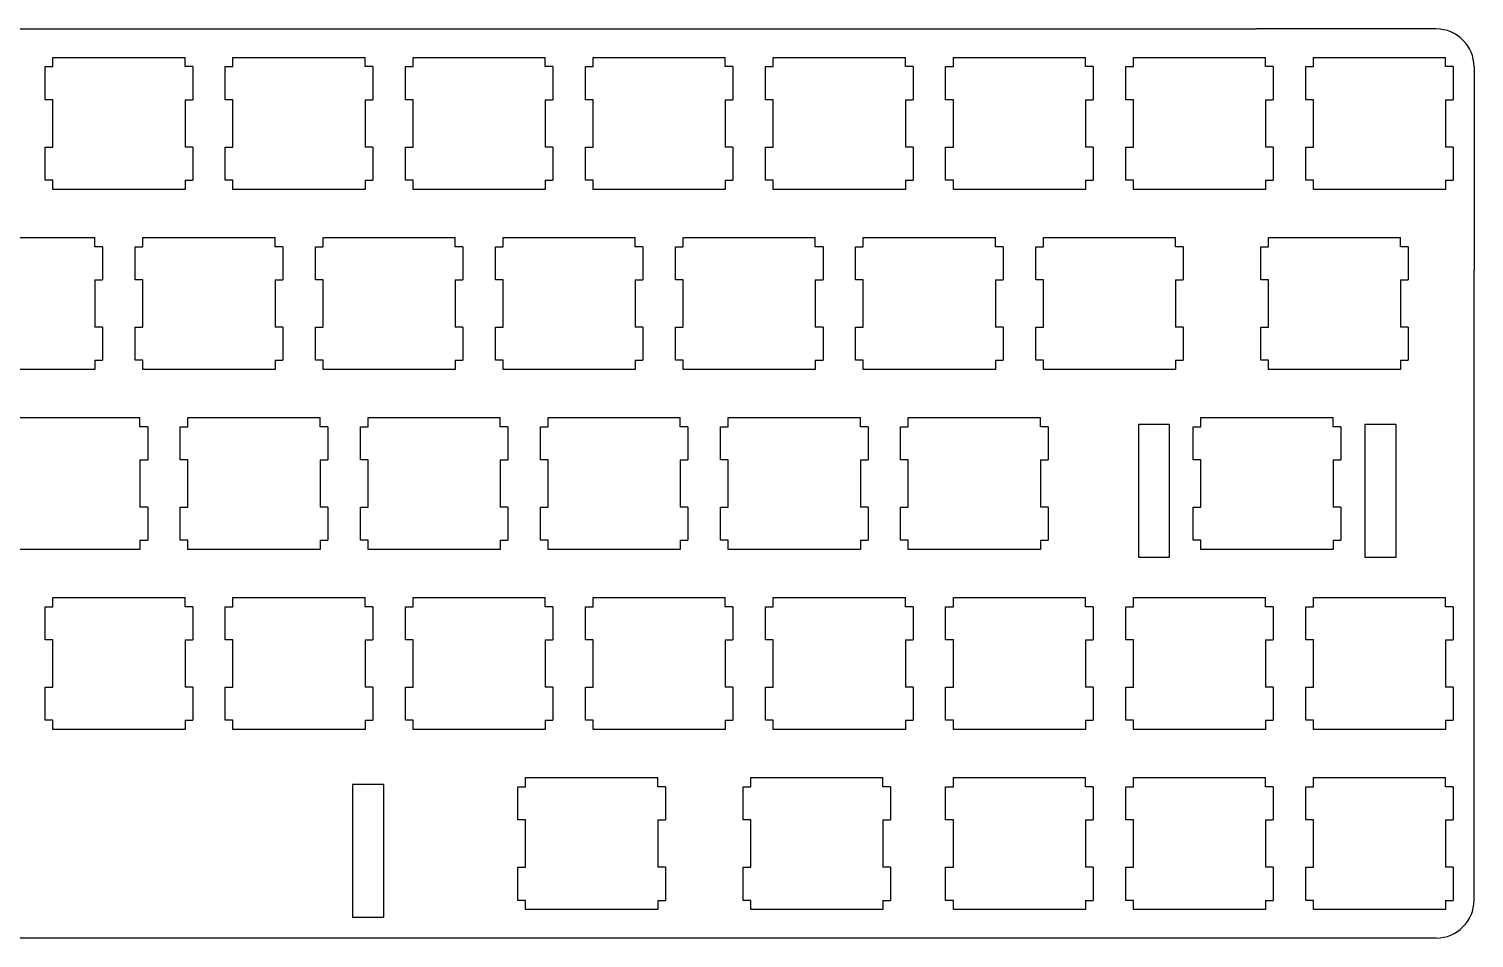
# Model space of a CAD drawing. Header units: millimetres. Extents: x 16 to 302, y 11 to 107.
# Drawn here: x 149.6 to 302.1, y 11.4 to 107.3 of the extents above; entities that cross this region are included whole.
import ezdxf

# ---------------------------------------------------------------- set-up
doc = ezdxf.new("R2010")
doc.units = ezdxf.units.MM
doc.layers.add('Layer_1', color=7, linetype='Continuous')

msp = doc.modelspace()

# ---------------------------------------------------------------- linework, layer by layer
at = {"layer": 'Layer_1', "linetype": 'ByBlock'}
for p, q in [((20.13, 107.31), (279.07, 107.31)), ((298.07, 107.31), (279.07, 107.31)), ((302.07, 103.31), (302.07, 81.81)), ((302.07, 15.37), (302.07, 81.81)), ((298.07, 11.37), (39.13, 11.37))]:
    msp.add_line(p, q, dxfattribs=at)
for points in [[(266.65, 65.56), (266.65, 51.56), (269.95, 51.56), (269.95, 65.56)], [(290.55, 65.56), (290.55, 51.56), (293.85, 51.56), (293.85, 65.56)], [(183.75, 27.56), (183.75, 13.56), (187.05, 13.56), (187.05, 27.56)], [(183.75, 27.56), (183.75, 13.56), (187.05, 13.56), (187.05, 27.56)]]:
    msp.add_lwpolyline(points, close=True, dxfattribs=at)
at = {"layer": 'Layer_1'}
for centre, start, end in [((298.07, 103.31), 0, 90), ((298.07, 15.37), 270, 0)]:
    msp.add_arc(centre, 4, start, end, dxfattribs=at)
at = {"layer": 'Layer_1', "linetype": 'ByBlock'}
for points in [[(152.13, 104.31), (152.13, 104.31), (166.07, 104.31), (166.07, 104.31)], [(152.13, 103.33), (152.13, 103.33), (152.13, 104.31), (152.13, 104.31)], [(166.07, 103.33), (166.07, 103.33), (166.07, 104.31), (166.07, 104.31)], [(171.13, 104.31), (171.13, 104.31), (185.07, 104.31), (185.07, 104.31)], [(171.13, 103.33), (171.13, 103.33), (171.13, 104.31), (171.13, 104.31)], [(185.07, 103.33), (185.07, 103.33), (185.07, 104.31), (185.07, 104.31)], [(190.13, 104.31), (190.13, 104.31), (204.07, 104.31), (204.07, 104.31)], [(190.13, 103.33), (190.13, 103.33), (190.13, 104.31), (190.13, 104.31)], [(204.07, 103.33), (204.07, 103.33), (204.07, 104.31), (204.07, 104.31)], [(209.13, 104.31), (209.13, 104.31), (223.07, 104.31), (223.07, 104.31)], [(209.13, 103.33), (209.13, 103.33), (209.13, 104.31), (209.13, 104.31)], [(223.07, 103.33), (223.07, 103.33), (223.07, 104.31), (223.07, 104.31)], [(228.13, 104.31), (228.13, 104.31), (242.07, 104.31), (242.07, 104.31)], [(228.13, 103.33), (228.13, 103.33), (228.13, 104.31), (228.13, 104.31)], [(242.07, 103.33), (242.07, 103.33), (242.07, 104.31), (242.07, 104.31)], [(247.13, 104.31), (247.13, 104.31), (261.07, 104.31), (261.07, 104.31)], [(247.13, 103.33), (247.13, 103.33), (247.13, 104.31), (247.13, 104.31)], [(261.07, 103.33), (261.07, 103.33), (261.07, 104.31), (261.07, 104.31)], [(266.13, 104.31), (266.13, 104.31), (280.07, 104.31), (280.07, 104.31)], [(266.13, 103.33), (266.13, 103.33), (266.13, 104.31), (266.13, 104.31)], [(280.07, 103.33), (280.07, 103.33), (280.07, 104.31), (280.07, 104.31)], [(285.13, 104.31), (285.13, 104.31), (299.07, 104.31), (299.07, 104.31)], [(285.13, 103.33), (285.13, 103.33), (285.13, 104.31), (285.13, 104.31)], [(299.07, 103.33), (299.07, 103.33), (299.07, 104.31), (299.07, 104.31)], [(151.32, 99.84), (151.32, 99.84), (151.32, 103.33), (151.32, 103.33)], [(151.32, 103.33), (151.32, 103.33), (152.13, 103.33), (152.13, 103.33)], [(166.88, 103.33), (166.88, 103.33), (166.07, 103.33), (166.07, 103.33)], [(166.88, 103.33), (166.88, 103.33), (166.88, 99.84), (166.88, 99.84)], [(170.32, 103.33), (170.32, 103.33), (171.13, 103.33), (171.13, 103.33)], [(170.32, 99.84), (170.32, 99.84), (170.32, 103.33), (170.32, 103.33)], [(185.88, 103.33), (185.88, 103.33), (185.07, 103.33), (185.07, 103.33)], [(185.88, 103.33), (185.88, 103.33), (185.88, 99.84), (185.88, 99.84)], [(189.32, 99.84), (189.32, 99.84), (189.32, 103.33), (189.32, 103.33)], [(189.32, 103.33), (189.32, 103.33), (190.13, 103.33), (190.13, 103.33)], [(204.88, 103.33), (204.88, 103.33), (204.07, 103.33), (204.07, 103.33)], [(204.88, 103.33), (204.88, 103.33), (204.88, 99.84), (204.88, 99.84)], [(208.32, 99.84), (208.32, 99.84), (208.32, 103.33), (208.32, 103.33)], [(208.32, 103.33), (208.32, 103.33), (209.13, 103.33), (209.13, 103.33)], [(223.88, 103.33), (223.88, 103.33), (223.07, 103.33), (223.07, 103.33)], [(223.88, 103.33), (223.88, 103.33), (223.88, 99.84), (223.88, 99.84)], [(227.32, 99.84), (227.32, 99.84), (227.32, 103.33), (227.32, 103.33)], [(227.32, 103.33), (227.32, 103.33), (228.13, 103.33), (228.13, 103.33)], [(242.88, 103.33), (242.88, 103.33), (242.07, 103.33), (242.07, 103.33)], [(242.88, 103.33), (242.88, 103.33), (242.88, 99.84), (242.88, 99.84)], [(246.32, 99.84), (246.32, 99.84), (246.32, 103.33), (246.32, 103.33)], [(246.32, 103.33), (246.32, 103.33), (247.13, 103.33), (247.13, 103.33)], [(261.88, 103.33), (261.88, 103.33), (261.07, 103.33), (261.07, 103.33)], [(261.88, 103.33), (261.88, 103.33), (261.88, 99.84), (261.88, 99.84)], [(265.32, 99.84), (265.32, 99.84), (265.32, 103.33), (265.32, 103.33)], [(265.32, 103.33), (265.32, 103.33), (266.13, 103.33), (266.13, 103.33)], [(280.88, 103.33), (280.88, 103.33), (280.07, 103.33), (280.07, 103.33)], [(280.88, 103.33), (280.88, 103.33), (280.88, 99.84), (280.88, 99.84)], [(284.32, 99.84), (284.32, 99.84), (284.32, 103.33), (284.32, 103.33)], [(284.32, 103.33), (284.32, 103.33), (285.13, 103.33), (285.13, 103.33)], [(299.88, 103.33), (299.88, 103.33), (299.07, 103.33), (299.07, 103.33)], [(299.88, 103.33), (299.88, 103.33), (299.88, 99.84), (299.88, 99.84)], [(152.13, 99.84), (152.13, 99.84), (151.32, 99.84), (151.32, 99.84)], [(152.13, 94.84), (152.13, 94.84), (152.13, 99.84), (152.13, 99.84)], [(166.07, 99.84), (166.07, 99.84), (166.88, 99.84), (166.88, 99.84)], [(166.07, 99.84), (166.07, 99.84), (166.07, 94.84), (166.07, 94.84)], [(171.13, 99.84), (171.13, 99.84), (170.32, 99.84), (170.32, 99.84)], [(171.13, 94.84), (171.13, 94.84), (171.13, 99.84), (171.13, 99.84)], [(185.07, 99.84), (185.07, 99.84), (185.88, 99.84), (185.88, 99.84)], [(185.07, 99.84), (185.07, 99.84), (185.07, 94.84), (185.07, 94.84)], [(190.13, 99.84), (190.13, 99.84), (189.32, 99.84), (189.32, 99.84)], [(190.13, 94.84), (190.13, 94.84), (190.13, 99.84), (190.13, 99.84)], [(204.07, 99.84), (204.07, 99.84), (204.07, 94.84), (204.07, 94.84)], [(204.07, 99.84), (204.07, 99.84), (204.88, 99.84), (204.88, 99.84)], [(209.13, 99.84), (209.13, 99.84), (208.32, 99.84), (208.32, 99.84)], [(209.13, 94.84), (209.13, 94.84), (209.13, 99.84), (209.13, 99.84)], [(223.07, 99.84), (223.07, 99.84), (223.07, 94.84), (223.07, 94.84)], [(223.07, 99.84), (223.07, 99.84), (223.88, 99.84), (223.88, 99.84)], [(228.13, 99.84), (228.13, 99.84), (227.32, 99.84), (227.32, 99.84)], [(228.13, 94.84), (228.13, 94.84), (228.13, 99.84), (228.13, 99.84)], [(242.07, 99.84), (242.07, 99.84), (242.07, 94.84), (242.07, 94.84)], [(242.07, 99.84), (242.07, 99.84), (242.88, 99.84), (242.88, 99.84)], [(247.13, 99.84), (247.13, 99.84), (246.32, 99.84), (246.32, 99.84)], [(247.13, 94.84), (247.13, 94.84), (247.13, 99.84), (247.13, 99.84)], [(261.07, 99.84), (261.07, 99.84), (261.07, 94.84), (261.07, 94.84)], [(261.07, 99.84), (261.07, 99.84), (261.88, 99.84), (261.88, 99.84)], [(266.13, 99.84), (266.13, 99.84), (265.32, 99.84), (265.32, 99.84)], [(266.13, 94.84), (266.13, 94.84), (266.13, 99.84), (266.13, 99.84)], [(280.07, 99.84), (280.07, 99.84), (280.07, 94.84), (280.07, 94.84)], [(280.07, 99.84), (280.07, 99.84), (280.88, 99.84), (280.88, 99.84)], [(285.13, 99.84), (285.13, 99.84), (284.32, 99.84), (284.32, 99.84)], [(285.13, 94.84), (285.13, 94.84), (285.13, 99.84), (285.13, 99.84)], [(299.07, 99.84), (299.07, 99.84), (299.07, 94.84), (299.07, 94.84)], [(299.07, 99.84), (299.07, 99.84), (299.88, 99.84), (299.88, 99.84)], [(151.32, 91.35), (151.32, 91.35), (151.32, 94.84), (151.32, 94.84)], [(151.32, 94.84), (151.32, 94.84), (152.13, 94.84), (152.13, 94.84)], [(166.88, 94.84), (166.88, 94.84), (166.07, 94.84), (166.07, 94.84)], [(166.88, 94.84), (166.88, 94.84), (166.88, 91.35), (166.88, 91.35)], [(170.32, 91.35), (170.32, 91.35), (170.32, 94.84), (170.32, 94.84)], [(170.32, 94.84), (170.32, 94.84), (171.13, 94.84), (171.13, 94.84)], [(185.88, 94.84), (185.88, 94.84), (185.07, 94.84), (185.07, 94.84)], [(185.88, 94.84), (185.88, 94.84), (185.88, 91.35), (185.88, 91.35)], [(189.32, 91.35), (189.32, 91.35), (189.32, 94.84), (189.32, 94.84)], [(189.32, 94.84), (189.32, 94.84), (190.13, 94.84), (190.13, 94.84)], [(204.88, 94.84), (204.88, 94.84), (204.07, 94.84), (204.07, 94.84)], [(204.88, 94.84), (204.88, 94.84), (204.88, 91.35), (204.88, 91.35)], [(208.32, 91.35), (208.32, 91.35), (208.32, 94.84), (208.32, 94.84)], [(208.32, 94.84), (208.32, 94.84), (209.13, 94.84), (209.13, 94.84)], [(223.88, 94.84), (223.88, 94.84), (223.07, 94.84), (223.07, 94.84)], [(223.88, 94.84), (223.88, 94.84), (223.88, 91.35), (223.88, 91.35)], [(227.32, 91.35), (227.32, 91.35), (227.32, 94.84), (227.32, 94.84)], [(227.32, 94.84), (227.32, 94.84), (228.13, 94.84), (228.13, 94.84)], [(242.88, 94.84), (242.88, 94.84), (242.07, 94.84), (242.07, 94.84)], [(242.88, 94.84), (242.88, 94.84), (242.88, 91.35), (242.88, 91.35)], [(246.32, 91.35), (246.32, 91.35), (246.32, 94.84), (246.32, 94.84)], [(246.32, 94.84), (246.32, 94.84), (247.13, 94.84), (247.13, 94.84)], [(261.88, 94.84), (261.88, 94.84), (261.07, 94.84), (261.07, 94.84)], [(261.88, 94.84), (261.88, 94.84), (261.88, 91.35), (261.88, 91.35)], [(265.32, 91.35), (265.32, 91.35), (265.32, 94.84), (265.32, 94.84)], [(265.32, 94.84), (265.32, 94.84), (266.13, 94.84), (266.13, 94.84)], [(280.88, 94.84), (280.88, 94.84), (280.07, 94.84), (280.07, 94.84)], [(280.88, 94.84), (280.88, 94.84), (280.88, 91.35), (280.88, 91.35)], [(284.32, 91.35), (284.32, 91.35), (284.32, 94.84), (284.32, 94.84)], [(284.32, 94.84), (284.32, 94.84), (285.13, 94.84), (285.13, 94.84)], [(299.88, 94.84), (299.88, 94.84), (299.07, 94.84), (299.07, 94.84)], [(299.88, 94.84), (299.88, 94.84), (299.88, 91.35), (299.88, 91.35)], [(152.13, 91.35), (152.13, 91.35), (151.32, 91.35), (151.32, 91.35)], [(152.13, 90.37), (152.13, 90.37), (152.13, 91.35), (152.13, 91.35)], [(166.07, 90.37), (166.07, 90.37), (152.13, 90.37), (152.13, 90.37)], [(166.07, 91.35), (166.07, 91.35), (166.88, 91.35), (166.88, 91.35)], [(166.07, 91.35), (166.07, 91.35), (166.07, 90.37), (166.07, 90.37)], [(171.13, 91.35), (171.13, 91.35), (170.32, 91.35), (170.32, 91.35)], [(171.13, 90.37), (171.13, 90.37), (171.13, 91.35), (171.13, 91.35)], [(185.07, 90.37), (185.07, 90.37), (171.13, 90.37), (171.13, 90.37)], [(185.07, 91.35), (185.07, 91.35), (185.07, 90.37), (185.07, 90.37)], [(185.07, 91.35), (185.07, 91.35), (185.88, 91.35), (185.88, 91.35)], [(190.13, 91.35), (190.13, 91.35), (189.32, 91.35), (189.32, 91.35)], [(190.13, 90.37), (190.13, 90.37), (190.13, 91.35), (190.13, 91.35)], [(204.07, 90.37), (204.07, 90.37), (190.13, 90.37), (190.13, 90.37)], [(204.07, 91.35), (204.07, 91.35), (204.88, 91.35), (204.88, 91.35)], [(204.07, 91.35), (204.07, 91.35), (204.07, 90.37), (204.07, 90.37)], [(209.13, 91.35), (209.13, 91.35), (208.32, 91.35), (208.32, 91.35)], [(209.13, 90.37), (209.13, 90.37), (209.13, 91.35), (209.13, 91.35)], [(223.07, 90.37), (223.07, 90.37), (209.13, 90.37), (209.13, 90.37)], [(223.07, 91.35), (223.07, 91.35), (223.88, 91.35), (223.88, 91.35)], [(223.07, 91.35), (223.07, 91.35), (223.07, 90.37), (223.07, 90.37)], [(228.13, 91.35), (228.13, 91.35), (227.32, 91.35), (227.32, 91.35)], [(228.13, 90.37), (228.13, 90.37), (228.13, 91.35), (228.13, 91.35)], [(242.07, 90.37), (242.07, 90.37), (228.13, 90.37), (228.13, 90.37)], [(242.07, 91.35), (242.07, 91.35), (242.88, 91.35), (242.88, 91.35)], [(242.07, 91.35), (242.07, 91.35), (242.07, 90.37), (242.07, 90.37)], [(247.13, 91.35), (247.13, 91.35), (246.32, 91.35), (246.32, 91.35)], [(247.13, 90.37), (247.13, 90.37), (247.13, 91.35), (247.13, 91.35)], [(261.07, 90.37), (261.07, 90.37), (247.13, 90.37), (247.13, 90.37)], [(261.07, 91.35), (261.07, 91.35), (261.88, 91.35), (261.88, 91.35)], [(261.07, 91.35), (261.07, 91.35), (261.07, 90.37), (261.07, 90.37)], [(266.13, 91.35), (266.13, 91.35), (265.32, 91.35), (265.32, 91.35)], [(266.13, 90.37), (266.13, 90.37), (266.13, 91.35), (266.13, 91.35)], [(280.07, 90.37), (280.07, 90.37), (266.13, 90.37), (266.13, 90.37)], [(280.07, 91.35), (280.07, 91.35), (280.88, 91.35), (280.88, 91.35)], [(280.07, 91.35), (280.07, 91.35), (280.07, 90.37), (280.07, 90.37)], [(285.13, 91.35), (285.13, 91.35), (284.32, 91.35), (284.32, 91.35)], [(285.13, 90.37), (285.13, 90.37), (285.13, 91.35), (285.13, 91.35)], [(299.07, 90.37), (299.07, 90.37), (285.13, 90.37), (285.13, 90.37)], [(299.07, 91.35), (299.07, 91.35), (299.88, 91.35), (299.88, 91.35)], [(299.07, 91.35), (299.07, 91.35), (299.07, 90.37), (299.07, 90.37)], [(142.63, 85.31), (142.63, 85.31), (156.57, 85.31), (156.57, 85.31)], [(156.57, 84.33), (156.57, 84.33), (156.57, 85.31), (156.57, 85.31)], [(157.38, 84.33), (157.38, 84.33), (156.57, 84.33), (156.57, 84.33)], [(157.38, 84.33), (157.38, 84.33), (157.38, 80.84), (157.38, 80.84)], [(160.82, 80.84), (160.82, 80.84), (160.82, 84.33), (160.82, 84.33)], [(160.82, 84.33), (160.82, 84.33), (161.63, 84.33), (161.63, 84.33)], [(161.63, 85.31), (161.63, 85.31), (175.57, 85.31), (175.57, 85.31)], [(161.63, 84.33), (161.63, 84.33), (161.63, 85.31), (161.63, 85.31)], [(175.57, 84.33), (175.57, 84.33), (175.57, 85.31), (175.57, 85.31)], [(176.38, 84.33), (176.38, 84.33), (175.57, 84.33), (175.57, 84.33)], [(176.38, 84.33), (176.38, 84.33), (176.38, 80.84), (176.38, 80.84)], [(179.82, 80.84), (179.82, 80.84), (179.82, 84.33), (179.82, 84.33)], [(179.82, 84.33), (179.82, 84.33), (180.63, 84.33), (180.63, 84.33)], [(180.63, 85.31), (180.63, 85.31), (194.57, 85.31), (194.57, 85.31)], [(180.63, 84.33), (180.63, 84.33), (180.63, 85.31), (180.63, 85.31)], [(194.57, 84.33), (194.57, 84.33), (194.57, 85.31), (194.57, 85.31)], [(195.38, 84.33), (195.38, 84.33), (194.57, 84.33), (194.57, 84.33)], [(195.38, 84.33), (195.38, 84.33), (195.38, 80.84), (195.38, 80.84)], [(198.82, 80.84), (198.82, 80.84), (198.82, 84.33), (198.82, 84.33)], [(198.82, 84.33), (198.82, 84.33), (199.63, 84.33), (199.63, 84.33)], [(199.63, 85.31), (199.63, 85.31), (213.57, 85.31), (213.57, 85.31)], [(199.63, 84.33), (199.63, 84.33), (199.63, 85.31), (199.63, 85.31)], [(213.57, 84.33), (213.57, 84.33), (213.57, 85.31), (213.57, 85.31)], [(214.38, 84.33), (214.38, 84.33), (213.57, 84.33), (213.57, 84.33)], [(214.38, 84.33), (214.38, 84.33), (214.38, 80.84), (214.38, 80.84)], [(217.82, 80.84), (217.82, 80.84), (217.82, 84.33), (217.82, 84.33)], [(217.82, 84.33), (217.82, 84.33), (218.63, 84.33), (218.63, 84.33)], [(218.63, 85.31), (218.63, 85.31), (232.57, 85.31), (232.57, 85.31)], [(218.63, 84.33), (218.63, 84.33), (218.63, 85.31), (218.63, 85.31)], [(232.57, 84.33), (232.57, 84.33), (232.57, 85.31), (232.57, 85.31)], [(233.38, 84.33), (233.38, 84.33), (232.57, 84.33), (232.57, 84.33)], [(233.38, 84.33), (233.38, 84.33), (233.38, 80.84), (233.38, 80.84)], [(236.82, 80.84), (236.82, 80.84), (236.82, 84.33), (236.82, 84.33)], [(236.82, 84.33), (236.82, 84.33), (237.63, 84.33), (237.63, 84.33)], [(237.63, 85.31), (237.63, 85.31), (251.57, 85.31), (251.57, 85.31)], [(237.63, 84.33), (237.63, 84.33), (237.63, 85.31), (237.63, 85.31)], [(251.57, 84.33), (251.57, 84.33), (251.57, 85.31), (251.57, 85.31)], [(252.38, 84.33), (252.38, 84.33), (251.57, 84.33), (251.57, 84.33)], [(252.38, 84.33), (252.38, 84.33), (252.38, 80.84), (252.38, 80.84)], [(255.82, 80.84), (255.82, 80.84), (255.82, 84.33), (255.82, 84.33)], [(255.82, 84.33), (255.82, 84.33), (256.63, 84.33), (256.63, 84.33)], [(256.63, 85.31), (256.63, 85.31), (270.57, 85.31), (270.57, 85.31)], [(256.63, 84.33), (256.63, 84.33), (256.63, 85.31), (256.63, 85.31)], [(270.57, 84.33), (270.57, 84.33), (270.57, 85.31), (270.57, 85.31)], [(271.38, 84.33), (271.38, 84.33), (270.57, 84.33), (270.57, 84.33)], [(271.38, 84.33), (271.38, 84.33), (271.38, 80.84), (271.38, 80.84)], [(279.57, 80.84), (279.57, 80.84), (279.57, 84.33), (279.57, 84.33)], [(279.57, 84.33), (279.57, 84.33), (280.38, 84.33), (280.38, 84.33)], [(280.38, 85.31), (280.38, 85.31), (294.32, 85.31), (294.32, 85.31)], [(280.38, 84.33), (280.38, 84.33), (280.38, 85.31), (280.38, 85.31)], [(294.32, 84.33), (294.32, 84.33), (294.32, 85.31), (294.32, 85.31)], [(295.13, 84.33), (295.13, 84.33), (294.32, 84.33), (294.32, 84.33)], [(295.13, 84.33), (295.13, 84.33), (295.13, 80.84), (295.13, 80.84)], [(156.57, 80.84), (156.57, 80.84), (156.57, 75.84), (156.57, 75.84)], [(156.57, 80.84), (156.57, 80.84), (157.38, 80.84), (157.38, 80.84)], [(161.63, 80.84), (161.63, 80.84), (160.82, 80.84), (160.82, 80.84)], [(161.63, 75.84), (161.63, 75.84), (161.63, 80.84), (161.63, 80.84)], [(175.57, 80.84), (175.57, 80.84), (175.57, 75.84), (175.57, 75.84)], [(175.57, 80.84), (175.57, 80.84), (176.38, 80.84), (176.38, 80.84)], [(180.63, 80.84), (180.63, 80.84), (179.82, 80.84), (179.82, 80.84)], [(180.63, 75.84), (180.63, 75.84), (180.63, 80.84), (180.63, 80.84)], [(194.57, 80.84), (194.57, 80.84), (194.57, 75.84), (194.57, 75.84)], [(194.57, 80.84), (194.57, 80.84), (195.38, 80.84), (195.38, 80.84)], [(199.63, 80.84), (199.63, 80.84), (198.82, 80.84), (198.82, 80.84)], [(199.63, 75.84), (199.63, 75.84), (199.63, 80.84), (199.63, 80.84)], [(213.57, 80.84), (213.57, 80.84), (213.57, 75.84), (213.57, 75.84)], [(213.57, 80.84), (213.57, 80.84), (214.38, 80.84), (214.38, 80.84)], [(218.63, 80.84), (218.63, 80.84), (217.82, 80.84), (217.82, 80.84)], [(218.63, 75.84), (218.63, 75.84), (218.63, 80.84), (218.63, 80.84)], [(232.57, 80.84), (232.57, 80.84), (232.57, 75.84), (232.57, 75.84)], [(232.57, 80.84), (232.57, 80.84), (233.38, 80.84), (233.38, 80.84)], [(237.63, 80.84), (237.63, 80.84), (236.82, 80.84), (236.82, 80.84)], [(237.63, 75.84), (237.63, 75.84), (237.63, 80.84), (237.63, 80.84)], [(251.57, 80.84), (251.57, 80.84), (251.57, 75.84), (251.57, 75.84)], [(251.57, 80.84), (251.57, 80.84), (252.38, 80.84), (252.38, 80.84)], [(256.63, 80.84), (256.63, 80.84), (255.82, 80.84), (255.82, 80.84)], [(256.63, 75.84), (256.63, 75.84), (256.63, 80.84), (256.63, 80.84)], [(270.57, 80.84), (270.57, 80.84), (270.57, 75.84), (270.57, 75.84)], [(270.57, 80.84), (270.57, 80.84), (271.38, 80.84), (271.38, 80.84)], [(280.38, 80.84), (280.38, 80.84), (279.57, 80.84), (279.57, 80.84)], [(280.38, 75.84), (280.38, 75.84), (280.38, 80.84), (280.38, 80.84)], [(294.32, 80.84), (294.32, 80.84), (294.32, 75.84), (294.32, 75.84)], [(294.32, 80.84), (294.32, 80.84), (295.13, 80.84), (295.13, 80.84)], [(157.38, 75.84), (157.38, 75.84), (156.57, 75.84), (156.57, 75.84)], [(157.38, 75.84), (157.38, 75.84), (157.38, 72.35), (157.38, 72.35)], [(160.82, 72.35), (160.82, 72.35), (160.82, 75.84), (160.82, 75.84)], [(160.82, 75.84), (160.82, 75.84), (161.63, 75.84), (161.63, 75.84)], [(176.38, 75.84), (176.38, 75.84), (175.57, 75.84), (175.57, 75.84)], [(176.38, 75.84), (176.38, 75.84), (176.38, 72.35), (176.38, 72.35)], [(179.82, 72.35), (179.82, 72.35), (179.82, 75.84), (179.82, 75.84)], [(179.82, 75.84), (179.82, 75.84), (180.63, 75.84), (180.63, 75.84)], [(195.38, 75.84), (195.38, 75.84), (194.57, 75.84), (194.57, 75.84)], [(195.38, 75.84), (195.38, 75.84), (195.38, 72.35), (195.38, 72.35)], [(198.82, 72.35), (198.82, 72.35), (198.82, 75.84), (198.82, 75.84)], [(198.82, 75.84), (198.82, 75.84), (199.63, 75.84), (199.63, 75.84)], [(214.38, 75.84), (214.38, 75.84), (213.57, 75.84), (213.57, 75.84)], [(214.38, 75.84), (214.38, 75.84), (214.38, 72.35), (214.38, 72.35)], [(217.82, 72.35), (217.82, 72.35), (217.82, 75.84), (217.82, 75.84)], [(217.82, 75.84), (217.82, 75.84), (218.63, 75.84), (218.63, 75.84)], [(233.38, 75.84), (233.38, 75.84), (232.57, 75.84), (232.57, 75.84)], [(233.38, 75.84), (233.38, 75.84), (233.38, 72.35), (233.38, 72.35)], [(236.82, 72.35), (236.82, 72.35), (236.82, 75.84), (236.82, 75.84)], [(236.82, 75.84), (236.82, 75.84), (237.63, 75.84), (237.63, 75.84)], [(252.38, 75.84), (252.38, 75.84), (251.57, 75.84), (251.57, 75.84)], [(252.38, 75.84), (252.38, 75.84), (252.38, 72.35), (252.38, 72.35)], [(255.82, 72.35), (255.82, 72.35), (255.82, 75.84), (255.82, 75.84)], [(255.82, 75.84), (255.82, 75.84), (256.63, 75.84), (256.63, 75.84)], [(271.38, 75.84), (271.38, 75.84), (270.57, 75.84), (270.57, 75.84)], [(271.38, 75.84), (271.38, 75.84), (271.38, 72.35), (271.38, 72.35)], [(279.57, 72.35), (279.57, 72.35), (279.57, 75.84), (279.57, 75.84)], [(279.57, 75.84), (279.57, 75.84), (280.38, 75.84), (280.38, 75.84)], [(295.13, 75.84), (295.13, 75.84), (294.32, 75.84), (294.32, 75.84)], [(295.13, 75.84), (295.13, 75.84), (295.13, 72.35), (295.13, 72.35)], [(156.57, 72.35), (156.57, 72.35), (157.38, 72.35), (157.38, 72.35)], [(156.57, 72.35), (156.57, 72.35), (156.57, 71.37), (156.57, 71.37)], [(161.63, 72.35), (161.63, 72.35), (160.82, 72.35), (160.82, 72.35)], [(161.63, 71.37), (161.63, 71.37), (161.63, 72.35), (161.63, 72.35)], [(175.57, 72.35), (175.57, 72.35), (176.38, 72.35), (176.38, 72.35)], [(175.57, 72.35), (175.57, 72.35), (175.57, 71.37), (175.57, 71.37)], [(180.63, 72.35), (180.63, 72.35), (179.82, 72.35), (179.82, 72.35)], [(180.63, 71.37), (180.63, 71.37), (180.63, 72.35), (180.63, 72.35)], [(194.57, 72.35), (194.57, 72.35), (195.38, 72.35), (195.38, 72.35)], [(194.57, 72.35), (194.57, 72.35), (194.57, 71.37), (194.57, 71.37)], [(199.63, 72.35), (199.63, 72.35), (198.82, 72.35), (198.82, 72.35)], [(199.63, 71.37), (199.63, 71.37), (199.63, 72.35), (199.63, 72.35)], [(213.57, 72.35), (213.57, 72.35), (214.38, 72.35), (214.38, 72.35)], [(213.57, 72.35), (213.57, 72.35), (213.57, 71.37), (213.57, 71.37)], [(218.63, 72.35), (218.63, 72.35), (217.82, 72.35), (217.82, 72.35)], [(218.63, 71.37), (218.63, 71.37), (218.63, 72.35), (218.63, 72.35)], [(232.57, 72.35), (232.57, 72.35), (233.38, 72.35), (233.38, 72.35)], [(232.57, 72.35), (232.57, 72.35), (232.57, 71.37), (232.57, 71.37)], [(237.63, 72.35), (237.63, 72.35), (236.82, 72.35), (236.82, 72.35)], [(237.63, 71.37), (237.63, 71.37), (237.63, 72.35), (237.63, 72.35)], [(251.57, 72.35), (251.57, 72.35), (252.38, 72.35), (252.38, 72.35)], [(251.57, 72.35), (251.57, 72.35), (251.57, 71.37), (251.57, 71.37)], [(256.63, 72.35), (256.63, 72.35), (255.82, 72.35), (255.82, 72.35)], [(256.63, 71.37), (256.63, 71.37), (256.63, 72.35), (256.63, 72.35)], [(270.57, 72.35), (270.57, 72.35), (271.38, 72.35), (271.38, 72.35)], [(270.57, 72.35), (270.57, 72.35), (270.57, 71.37), (270.57, 71.37)], [(280.38, 72.35), (280.38, 72.35), (279.57, 72.35), (279.57, 72.35)], [(280.38, 71.37), (280.38, 71.37), (280.38, 72.35), (280.38, 72.35)], [(294.32, 72.35), (294.32, 72.35), (295.13, 72.35), (295.13, 72.35)], [(294.32, 72.35), (294.32, 72.35), (294.32, 71.37), (294.32, 71.37)], [(156.57, 71.37), (156.57, 71.37), (142.63, 71.37), (142.63, 71.37)], [(175.57, 71.37), (175.57, 71.37), (161.63, 71.37), (161.63, 71.37)], [(194.57, 71.37), (194.57, 71.37), (180.63, 71.37), (180.63, 71.37)], [(213.57, 71.37), (213.57, 71.37), (199.63, 71.37), (199.63, 71.37)], [(232.57, 71.37), (232.57, 71.37), (218.63, 71.37), (218.63, 71.37)], [(251.57, 71.37), (251.57, 71.37), (237.63, 71.37), (237.63, 71.37)], [(270.57, 71.37), (270.57, 71.37), (256.63, 71.37), (256.63, 71.37)], [(294.32, 71.37), (294.32, 71.37), (280.38, 71.37), (280.38, 71.37)], [(147.38, 66.31), (147.38, 66.31), (161.32, 66.31), (161.32, 66.31)], [(161.32, 65.33), (161.32, 65.33), (161.32, 66.31), (161.32, 66.31)], [(166.38, 66.31), (166.38, 66.31), (180.32, 66.31), (180.32, 66.31)], [(166.38, 65.33), (166.38, 65.33), (166.38, 66.31), (166.38, 66.31)], [(180.32, 65.33), (180.32, 65.33), (180.32, 66.31), (180.32, 66.31)], [(185.38, 66.31), (185.38, 66.31), (199.32, 66.31), (199.32, 66.31)], [(185.38, 65.33), (185.38, 65.33), (185.38, 66.31), (185.38, 66.31)], [(199.32, 65.33), (199.32, 65.33), (199.32, 66.31), (199.32, 66.31)], [(204.38, 66.31), (204.38, 66.31), (218.32, 66.31), (218.32, 66.31)], [(204.38, 65.33), (204.38, 65.33), (204.38, 66.31), (204.38, 66.31)], [(218.32, 65.33), (218.32, 65.33), (218.32, 66.31), (218.32, 66.31)], [(223.38, 66.31), (223.38, 66.31), (237.32, 66.31), (237.32, 66.31)], [(223.38, 65.33), (223.38, 65.33), (223.38, 66.31), (223.38, 66.31)], [(237.32, 65.33), (237.32, 65.33), (237.32, 66.31), (237.32, 66.31)], [(242.38, 66.31), (242.38, 66.31), (256.32, 66.31), (256.32, 66.31)], [(242.38, 65.33), (242.38, 65.33), (242.38, 66.31), (242.38, 66.31)], [(256.32, 65.33), (256.32, 65.33), (256.32, 66.31), (256.32, 66.31)], [(273.25, 66.31), (273.25, 66.31), (287.2, 66.31), (287.2, 66.31)], [(273.25, 65.33), (273.25, 65.33), (273.25, 66.31), (273.25, 66.31)], [(287.2, 65.33), (287.2, 65.33), (287.2, 66.31), (287.2, 66.31)], [(162.13, 65.33), (162.13, 65.33), (161.32, 65.33), (161.32, 65.33)], [(162.13, 65.33), (162.13, 65.33), (162.13, 61.84), (162.13, 61.84)], [(165.57, 61.84), (165.57, 61.84), (165.57, 65.33), (165.57, 65.33)], [(165.57, 65.33), (165.57, 65.33), (166.38, 65.33), (166.38, 65.33)], [(181.13, 65.33), (181.13, 65.33), (180.32, 65.33), (180.32, 65.33)], [(181.13, 65.33), (181.13, 65.33), (181.13, 61.84), (181.13, 61.84)], [(184.57, 61.84), (184.57, 61.84), (184.57, 65.33), (184.57, 65.33)], [(184.57, 65.33), (184.57, 65.33), (185.38, 65.33), (185.38, 65.33)], [(200.13, 65.33), (200.13, 65.33), (199.32, 65.33), (199.32, 65.33)], [(200.13, 65.33), (200.13, 65.33), (200.13, 61.84), (200.13, 61.84)], [(203.57, 61.84), (203.57, 61.84), (203.57, 65.33), (203.57, 65.33)], [(203.57, 65.33), (203.57, 65.33), (204.38, 65.33), (204.38, 65.33)], [(219.13, 65.33), (219.13, 65.33), (218.32, 65.33), (218.32, 65.33)], [(219.13, 65.33), (219.13, 65.33), (219.13, 61.84), (219.13, 61.84)], [(222.57, 61.84), (222.57, 61.84), (222.57, 65.33), (222.57, 65.33)], [(222.57, 65.33), (222.57, 65.33), (223.38, 65.33), (223.38, 65.33)], [(238.13, 65.33), (238.13, 65.33), (237.32, 65.33), (237.32, 65.33)], [(238.13, 65.33), (238.13, 65.33), (238.13, 61.84), (238.13, 61.84)], [(241.57, 61.84), (241.57, 61.84), (241.57, 65.33), (241.57, 65.33)], [(241.57, 65.33), (241.57, 65.33), (242.38, 65.33), (242.38, 65.33)], [(257.13, 65.33), (257.13, 65.33), (256.32, 65.33), (256.32, 65.33)], [(257.13, 65.33), (257.13, 65.33), (257.13, 61.84), (257.13, 61.84)], [(272.44, 61.84), (272.44, 61.84), (272.44, 65.33), (272.44, 65.33)], [(272.44, 65.33), (272.44, 65.33), (273.25, 65.33), (273.25, 65.33)], [(288.01, 65.33), (288.01, 65.33), (287.2, 65.33), (287.2, 65.33)], [(288.01, 65.33), (288.01, 65.33), (288.01, 61.84), (288.01, 61.84)], [(161.32, 61.84), (161.32, 61.84), (161.32, 56.84), (161.32, 56.84)], [(161.32, 61.84), (161.32, 61.84), (162.13, 61.84), (162.13, 61.84)], [(166.38, 61.84), (166.38, 61.84), (165.57, 61.84), (165.57, 61.84)], [(166.38, 56.84), (166.38, 56.84), (166.38, 61.84), (166.38, 61.84)], [(180.32, 61.84), (180.32, 61.84), (180.32, 56.84), (180.32, 56.84)], [(180.32, 61.84), (180.32, 61.84), (181.13, 61.84), (181.13, 61.84)], [(185.38, 61.84), (185.38, 61.84), (184.57, 61.84), (184.57, 61.84)], [(185.38, 56.84), (185.38, 56.84), (185.38, 61.84), (185.38, 61.84)], [(199.32, 61.84), (199.32, 61.84), (199.32, 56.84), (199.32, 56.84)], [(199.32, 61.84), (199.32, 61.84), (200.13, 61.84), (200.13, 61.84)], [(204.38, 61.84), (204.38, 61.84), (203.57, 61.84), (203.57, 61.84)], [(204.38, 56.84), (204.38, 56.84), (204.38, 61.84), (204.38, 61.84)], [(218.32, 61.84), (218.32, 61.84), (218.32, 56.84), (218.32, 56.84)], [(218.32, 61.84), (218.32, 61.84), (219.13, 61.84), (219.13, 61.84)], [(223.38, 61.84), (223.38, 61.84), (222.57, 61.84), (222.57, 61.84)], [(223.38, 56.84), (223.38, 56.84), (223.38, 61.84), (223.38, 61.84)], [(237.32, 61.84), (237.32, 61.84), (237.32, 56.84), (237.32, 56.84)], [(237.32, 61.84), (237.32, 61.84), (238.13, 61.84), (238.13, 61.84)], [(242.38, 61.84), (242.38, 61.84), (241.57, 61.84), (241.57, 61.84)], [(242.38, 56.84), (242.38, 56.84), (242.38, 61.84), (242.38, 61.84)], [(256.32, 61.84), (256.32, 61.84), (256.32, 56.84), (256.32, 56.84)], [(256.32, 61.84), (256.32, 61.84), (257.13, 61.84), (257.13, 61.84)], [(273.25, 61.84), (273.25, 61.84), (272.44, 61.84), (272.44, 61.84)], [(273.25, 56.84), (273.25, 56.84), (273.25, 61.84), (273.25, 61.84)], [(287.2, 61.84), (287.2, 61.84), (287.2, 56.84), (287.2, 56.84)], [(287.2, 61.84), (287.2, 61.84), (288.01, 61.84), (288.01, 61.84)], [(162.13, 56.84), (162.13, 56.84), (161.32, 56.84), (161.32, 56.84)], [(162.13, 56.84), (162.13, 56.84), (162.13, 53.35), (162.13, 53.35)], [(165.57, 53.35), (165.57, 53.35), (165.57, 56.84), (165.57, 56.84)], [(165.57, 56.84), (165.57, 56.84), (166.38, 56.84), (166.38, 56.84)], [(181.13, 56.84), (181.13, 56.84), (180.32, 56.84), (180.32, 56.84)], [(181.13, 56.84), (181.13, 56.84), (181.13, 53.35), (181.13, 53.35)], [(184.57, 53.35), (184.57, 53.35), (184.57, 56.84), (184.57, 56.84)], [(184.57, 56.84), (184.57, 56.84), (185.38, 56.84), (185.38, 56.84)], [(200.13, 56.84), (200.13, 56.84), (199.32, 56.84), (199.32, 56.84)], [(200.13, 56.84), (200.13, 56.84), (200.13, 53.35), (200.13, 53.35)], [(203.57, 53.35), (203.57, 53.35), (203.57, 56.84), (203.57, 56.84)], [(203.57, 56.84), (203.57, 56.84), (204.38, 56.84), (204.38, 56.84)], [(219.13, 56.84), (219.13, 56.84), (218.32, 56.84), (218.32, 56.84)], [(219.13, 56.84), (219.13, 56.84), (219.13, 53.35), (219.13, 53.35)], [(222.57, 53.35), (222.57, 53.35), (222.57, 56.84), (222.57, 56.84)], [(222.57, 56.84), (222.57, 56.84), (223.38, 56.84), (223.38, 56.84)], [(238.13, 56.84), (238.13, 56.84), (237.32, 56.84), (237.32, 56.84)], [(238.13, 56.84), (238.13, 56.84), (238.13, 53.35), (238.13, 53.35)], [(241.57, 53.35), (241.57, 53.35), (241.57, 56.84), (241.57, 56.84)], [(241.57, 56.84), (241.57, 56.84), (242.38, 56.84), (242.38, 56.84)], [(257.13, 56.84), (257.13, 56.84), (256.32, 56.84), (256.32, 56.84)], [(257.13, 56.84), (257.13, 56.84), (257.13, 53.35), (257.13, 53.35)], [(272.44, 53.35), (272.44, 53.35), (272.44, 56.84), (272.44, 56.84)], [(272.44, 56.84), (272.44, 56.84), (273.25, 56.84), (273.25, 56.84)], [(288.01, 56.84), (288.01, 56.84), (287.2, 56.84), (287.2, 56.84)], [(288.01, 56.84), (288.01, 56.84), (288.01, 53.35), (288.01, 53.35)], [(161.32, 52.37), (161.32, 52.37), (147.38, 52.37), (147.38, 52.37)], [(161.32, 53.35), (161.32, 53.35), (162.13, 53.35), (162.13, 53.35)], [(161.32, 53.35), (161.32, 53.35), (161.32, 52.37), (161.32, 52.37)], [(166.38, 53.35), (166.38, 53.35), (165.57, 53.35), (165.57, 53.35)], [(166.38, 52.37), (166.38, 52.37), (166.38, 53.35), (166.38, 53.35)], [(180.32, 52.37), (180.32, 52.37), (166.38, 52.37), (166.38, 52.37)], [(180.32, 53.35), (180.32, 53.35), (181.13, 53.35), (181.13, 53.35)], [(180.32, 53.35), (180.32, 53.35), (180.32, 52.37), (180.32, 52.37)], [(185.38, 53.35), (185.38, 53.35), (184.57, 53.35), (184.57, 53.35)], [(185.38, 52.37), (185.38, 52.37), (185.38, 53.35), (185.38, 53.35)], [(199.32, 52.37), (199.32, 52.37), (185.38, 52.37), (185.38, 52.37)], [(199.32, 53.35), (199.32, 53.35), (200.13, 53.35), (200.13, 53.35)], [(199.32, 53.35), (199.32, 53.35), (199.32, 52.37), (199.32, 52.37)], [(204.38, 53.35), (204.38, 53.35), (203.57, 53.35), (203.57, 53.35)], [(204.38, 52.37), (204.38, 52.37), (204.38, 53.35), (204.38, 53.35)], [(218.32, 52.37), (218.32, 52.37), (204.38, 52.37), (204.38, 52.37)], [(218.32, 53.35), (218.32, 53.35), (219.13, 53.35), (219.13, 53.35)], [(218.32, 53.35), (218.32, 53.35), (218.32, 52.37), (218.32, 52.37)], [(223.38, 53.35), (223.38, 53.35), (222.57, 53.35), (222.57, 53.35)], [(223.38, 52.37), (223.38, 52.37), (223.38, 53.35), (223.38, 53.35)], [(237.32, 52.37), (237.32, 52.37), (223.38, 52.37), (223.38, 52.37)], [(237.32, 53.35), (237.32, 53.35), (238.13, 53.35), (238.13, 53.35)], [(237.32, 53.35), (237.32, 53.35), (237.32, 52.37), (237.32, 52.37)], [(242.38, 53.35), (242.38, 53.35), (241.57, 53.35), (241.57, 53.35)], [(242.38, 52.37), (242.38, 52.37), (242.38, 53.35), (242.38, 53.35)], [(256.32, 52.37), (256.32, 52.37), (242.38, 52.37), (242.38, 52.37)], [(256.32, 53.35), (256.32, 53.35), (257.13, 53.35), (257.13, 53.35)], [(256.32, 53.35), (256.32, 53.35), (256.32, 52.37), (256.32, 52.37)], [(273.25, 53.35), (273.25, 53.35), (272.44, 53.35), (272.44, 53.35)], [(273.25, 52.37), (273.25, 52.37), (273.25, 53.35), (273.25, 53.35)], [(287.2, 52.37), (287.2, 52.37), (273.25, 52.37), (273.25, 52.37)], [(287.2, 53.35), (287.2, 53.35), (288.01, 53.35), (288.01, 53.35)], [(287.2, 53.35), (287.2, 53.35), (287.2, 52.37), (287.2, 52.37)], [(152.13, 47.31), (152.13, 47.31), (166.07, 47.31), (166.07, 47.31)], [(152.13, 46.33), (152.13, 46.33), (152.13, 47.31), (152.13, 47.31)], [(166.07, 46.33), (166.07, 46.33), (166.07, 47.31), (166.07, 47.31)], [(171.13, 47.31), (171.13, 47.31), (185.07, 47.31), (185.07, 47.31)], [(171.13, 46.33), (171.13, 46.33), (171.13, 47.31), (171.13, 47.31)], [(185.07, 46.33), (185.07, 46.33), (185.07, 47.31), (185.07, 47.31)], [(190.13, 47.31), (190.13, 47.31), (204.07, 47.31), (204.07, 47.31)], [(190.13, 46.33), (190.13, 46.33), (190.13, 47.31), (190.13, 47.31)], [(204.07, 46.33), (204.07, 46.33), (204.07, 47.31), (204.07, 47.31)], [(209.13, 47.31), (209.13, 47.31), (223.07, 47.31), (223.07, 47.31)], [(209.13, 46.33), (209.13, 46.33), (209.13, 47.31), (209.13, 47.31)], [(223.07, 46.33), (223.07, 46.33), (223.07, 47.31), (223.07, 47.31)], [(228.13, 47.31), (228.13, 47.31), (242.07, 47.31), (242.07, 47.31)], [(228.13, 46.33), (228.13, 46.33), (228.13, 47.31), (228.13, 47.31)], [(242.07, 46.33), (242.07, 46.33), (242.07, 47.31), (242.07, 47.31)], [(247.13, 47.31), (247.13, 47.31), (261.07, 47.31), (261.07, 47.31)], [(247.13, 46.33), (247.13, 46.33), (247.13, 47.31), (247.13, 47.31)], [(261.07, 46.33), (261.07, 46.33), (261.07, 47.31), (261.07, 47.31)], [(266.13, 47.31), (266.13, 47.31), (280.07, 47.31), (280.07, 47.31)], [(266.13, 46.33), (266.13, 46.33), (266.13, 47.31), (266.13, 47.31)], [(280.07, 46.33), (280.07, 46.33), (280.07, 47.31), (280.07, 47.31)], [(285.13, 47.31), (285.13, 47.31), (299.07, 47.31), (299.07, 47.31)], [(285.13, 46.33), (285.13, 46.33), (285.13, 47.31), (285.13, 47.31)], [(299.07, 46.33), (299.07, 46.33), (299.07, 47.31), (299.07, 47.31)], [(151.32, 42.84), (151.32, 42.84), (151.32, 46.33), (151.32, 46.33)], [(151.32, 46.33), (151.32, 46.33), (152.13, 46.33), (152.13, 46.33)], [(166.88, 46.33), (166.88, 46.33), (166.07, 46.33), (166.07, 46.33)], [(166.88, 46.33), (166.88, 46.33), (166.88, 42.84), (166.88, 42.84)], [(170.32, 42.84), (170.32, 42.84), (170.32, 46.33), (170.32, 46.33)], [(170.32, 46.33), (170.32, 46.33), (171.13, 46.33), (171.13, 46.33)], [(185.88, 46.33), (185.88, 46.33), (185.07, 46.33), (185.07, 46.33)], [(185.88, 46.33), (185.88, 46.33), (185.88, 42.84), (185.88, 42.84)], [(189.32, 42.84), (189.32, 42.84), (189.32, 46.33), (189.32, 46.33)], [(189.32, 46.33), (189.32, 46.33), (190.13, 46.33), (190.13, 46.33)], [(204.88, 46.33), (204.88, 46.33), (204.07, 46.33), (204.07, 46.33)], [(204.88, 46.33), (204.88, 46.33), (204.88, 42.84), (204.88, 42.84)], [(208.32, 42.84), (208.32, 42.84), (208.32, 46.33), (208.32, 46.33)], [(208.32, 46.33), (208.32, 46.33), (209.13, 46.33), (209.13, 46.33)], [(223.88, 46.33), (223.88, 46.33), (223.07, 46.33), (223.07, 46.33)], [(223.88, 46.33), (223.88, 46.33), (223.88, 42.84), (223.88, 42.84)], [(227.32, 42.84), (227.32, 42.84), (227.32, 46.33), (227.32, 46.33)], [(227.32, 46.33), (227.32, 46.33), (228.13, 46.33), (228.13, 46.33)], [(242.88, 46.33), (242.88, 46.33), (242.07, 46.33), (242.07, 46.33)], [(242.88, 46.33), (242.88, 46.33), (242.88, 42.84), (242.88, 42.84)], [(246.32, 42.84), (246.32, 42.84), (246.32, 46.33), (246.32, 46.33)], [(246.32, 46.33), (246.32, 46.33), (247.13, 46.33), (247.13, 46.33)], [(261.88, 46.33), (261.88, 46.33), (261.07, 46.33), (261.07, 46.33)], [(261.88, 46.33), (261.88, 46.33), (261.88, 42.84), (261.88, 42.84)], [(265.32, 42.84), (265.32, 42.84), (265.32, 46.33), (265.32, 46.33)], [(265.32, 46.33), (265.32, 46.33), (266.13, 46.33), (266.13, 46.33)], [(280.88, 46.33), (280.88, 46.33), (280.07, 46.33), (280.07, 46.33)], [(280.88, 46.33), (280.88, 46.33), (280.88, 42.84), (280.88, 42.84)], [(284.32, 42.84), (284.32, 42.84), (284.32, 46.33), (284.32, 46.33)], [(284.32, 46.33), (284.32, 46.33), (285.13, 46.33), (285.13, 46.33)], [(299.88, 46.33), (299.88, 46.33), (299.07, 46.33), (299.07, 46.33)], [(299.88, 46.33), (299.88, 46.33), (299.88, 42.84), (299.88, 42.84)], [(152.13, 42.84), (152.13, 42.84), (151.32, 42.84), (151.32, 42.84)], [(152.13, 37.84), (152.13, 37.84), (152.13, 42.84), (152.13, 42.84)], [(166.07, 42.84), (166.07, 42.84), (166.07, 37.84), (166.07, 37.84)], [(166.07, 42.84), (166.07, 42.84), (166.88, 42.84), (166.88, 42.84)], [(171.13, 42.84), (171.13, 42.84), (170.32, 42.84), (170.32, 42.84)], [(171.13, 37.84), (171.13, 37.84), (171.13, 42.84), (171.13, 42.84)], [(185.07, 42.84), (185.07, 42.84), (185.07, 37.84), (185.07, 37.84)], [(185.07, 42.84), (185.07, 42.84), (185.88, 42.84), (185.88, 42.84)], [(190.13, 42.84), (190.13, 42.84), (189.32, 42.84), (189.32, 42.84)], [(190.13, 37.84), (190.13, 37.84), (190.13, 42.84), (190.13, 42.84)], [(204.07, 42.84), (204.07, 42.84), (204.07, 37.84), (204.07, 37.84)], [(204.07, 42.84), (204.07, 42.84), (204.88, 42.84), (204.88, 42.84)], [(209.13, 42.84), (209.13, 42.84), (208.32, 42.84), (208.32, 42.84)], [(209.13, 37.84), (209.13, 37.84), (209.13, 42.84), (209.13, 42.84)], [(223.07, 42.84), (223.07, 42.84), (223.07, 37.84), (223.07, 37.84)], [(223.07, 42.84), (223.07, 42.84), (223.88, 42.84), (223.88, 42.84)], [(228.13, 42.84), (228.13, 42.84), (227.32, 42.84), (227.32, 42.84)], [(228.13, 37.84), (228.13, 37.84), (228.13, 42.84), (228.13, 42.84)], [(242.07, 42.84), (242.07, 42.84), (242.07, 37.84), (242.07, 37.84)], [(242.07, 42.84), (242.07, 42.84), (242.88, 42.84), (242.88, 42.84)], [(247.13, 42.84), (247.13, 42.84), (246.32, 42.84), (246.32, 42.84)], [(247.13, 37.84), (247.13, 37.84), (247.13, 42.84), (247.13, 42.84)], [(261.07, 42.84), (261.07, 42.84), (261.07, 37.84), (261.07, 37.84)], [(261.07, 42.84), (261.07, 42.84), (261.88, 42.84), (261.88, 42.84)], [(266.13, 42.84), (266.13, 42.84), (265.32, 42.84), (265.32, 42.84)], [(266.13, 37.84), (266.13, 37.84), (266.13, 42.84), (266.13, 42.84)], [(280.07, 42.84), (280.07, 42.84), (280.07, 37.84), (280.07, 37.84)], [(280.07, 42.84), (280.07, 42.84), (280.88, 42.84), (280.88, 42.84)], [(285.13, 42.84), (285.13, 42.84), (284.32, 42.84), (284.32, 42.84)], [(285.13, 37.84), (285.13, 37.84), (285.13, 42.84), (285.13, 42.84)], [(299.07, 42.84), (299.07, 42.84), (299.07, 37.84), (299.07, 37.84)], [(299.07, 42.84), (299.07, 42.84), (299.88, 42.84), (299.88, 42.84)], [(151.32, 34.35), (151.32, 34.35), (151.32, 37.84), (151.32, 37.84)], [(151.32, 37.84), (151.32, 37.84), (152.13, 37.84), (152.13, 37.84)], [(166.88, 37.84), (166.88, 37.84), (166.07, 37.84), (166.07, 37.84)], [(166.88, 37.84), (166.88, 37.84), (166.88, 34.35), (166.88, 34.35)], [(170.32, 34.35), (170.32, 34.35), (170.32, 37.84), (170.32, 37.84)], [(170.32, 37.84), (170.32, 37.84), (171.13, 37.84), (171.13, 37.84)], [(185.88, 37.84), (185.88, 37.84), (185.07, 37.84), (185.07, 37.84)], [(185.88, 37.84), (185.88, 37.84), (185.88, 34.35), (185.88, 34.35)], [(189.32, 34.35), (189.32, 34.35), (189.32, 37.84), (189.32, 37.84)], [(189.32, 37.84), (189.32, 37.84), (190.13, 37.84), (190.13, 37.84)], [(204.88, 37.84), (204.88, 37.84), (204.07, 37.84), (204.07, 37.84)], [(204.88, 37.84), (204.88, 37.84), (204.88, 34.35), (204.88, 34.35)], [(208.32, 34.35), (208.32, 34.35), (208.32, 37.84), (208.32, 37.84)], [(208.32, 37.84), (208.32, 37.84), (209.13, 37.84), (209.13, 37.84)], [(223.88, 37.84), (223.88, 37.84), (223.07, 37.84), (223.07, 37.84)], [(223.88, 37.84), (223.88, 37.84), (223.88, 34.35), (223.88, 34.35)], [(227.32, 34.35), (227.32, 34.35), (227.32, 37.84), (227.32, 37.84)], [(227.32, 37.84), (227.32, 37.84), (228.13, 37.84), (228.13, 37.84)], [(242.88, 37.84), (242.88, 37.84), (242.07, 37.84), (242.07, 37.84)], [(242.88, 37.84), (242.88, 37.84), (242.88, 34.35), (242.88, 34.35)], [(246.32, 34.35), (246.32, 34.35), (246.32, 37.84), (246.32, 37.84)], [(246.32, 37.84), (246.32, 37.84), (247.13, 37.84), (247.13, 37.84)], [(261.88, 37.84), (261.88, 37.84), (261.07, 37.84), (261.07, 37.84)], [(261.88, 37.84), (261.88, 37.84), (261.88, 34.35), (261.88, 34.35)], [(265.32, 34.35), (265.32, 34.35), (265.32, 37.84), (265.32, 37.84)], [(265.32, 37.84), (265.32, 37.84), (266.13, 37.84), (266.13, 37.84)], [(280.88, 37.84), (280.88, 37.84), (280.07, 37.84), (280.07, 37.84)], [(280.88, 37.84), (280.88, 37.84), (280.88, 34.35), (280.88, 34.35)], [(284.32, 34.35), (284.32, 34.35), (284.32, 37.84), (284.32, 37.84)], [(284.32, 37.84), (284.32, 37.84), (285.13, 37.84), (285.13, 37.84)], [(299.88, 37.84), (299.88, 37.84), (299.07, 37.84), (299.07, 37.84)], [(299.88, 37.84), (299.88, 37.84), (299.88, 34.35), (299.88, 34.35)], [(152.13, 34.35), (152.13, 34.35), (151.32, 34.35), (151.32, 34.35)], [(152.13, 33.37), (152.13, 33.37), (152.13, 34.35), (152.13, 34.35)], [(166.07, 34.35), (166.07, 34.35), (166.88, 34.35), (166.88, 34.35)], [(166.07, 34.35), (166.07, 34.35), (166.07, 33.37), (166.07, 33.37)], [(171.13, 34.35), (171.13, 34.35), (170.32, 34.35), (170.32, 34.35)], [(171.13, 33.37), (171.13, 33.37), (171.13, 34.35), (171.13, 34.35)], [(185.07, 34.35), (185.07, 34.35), (185.88, 34.35), (185.88, 34.35)], [(185.07, 34.35), (185.07, 34.35), (185.07, 33.37), (185.07, 33.37)], [(190.13, 34.35), (190.13, 34.35), (189.32, 34.35), (189.32, 34.35)], [(190.13, 33.37), (190.13, 33.37), (190.13, 34.35), (190.13, 34.35)], [(204.07, 34.35), (204.07, 34.35), (204.88, 34.35), (204.88, 34.35)], [(204.07, 34.35), (204.07, 34.35), (204.07, 33.37), (204.07, 33.37)], [(209.13, 34.35), (209.13, 34.35), (208.32, 34.35), (208.32, 34.35)], [(209.13, 33.37), (209.13, 33.37), (209.13, 34.35), (209.13, 34.35)], [(223.07, 34.35), (223.07, 34.35), (223.88, 34.35), (223.88, 34.35)], [(223.07, 34.35), (223.07, 34.35), (223.07, 33.37), (223.07, 33.37)], [(228.13, 34.35), (228.13, 34.35), (227.32, 34.35), (227.32, 34.35)], [(228.13, 33.37), (228.13, 33.37), (228.13, 34.35), (228.13, 34.35)], [(242.07, 34.35), (242.07, 34.35), (242.88, 34.35), (242.88, 34.35)], [(242.07, 34.35), (242.07, 34.35), (242.07, 33.37), (242.07, 33.37)], [(247.13, 34.35), (247.13, 34.35), (246.32, 34.35), (246.32, 34.35)], [(247.13, 33.37), (247.13, 33.37), (247.13, 34.35), (247.13, 34.35)], [(261.07, 34.35), (261.07, 34.35), (261.88, 34.35), (261.88, 34.35)], [(261.07, 34.35), (261.07, 34.35), (261.07, 33.37), (261.07, 33.37)], [(266.13, 34.35), (266.13, 34.35), (265.32, 34.35), (265.32, 34.35)], [(266.13, 33.37), (266.13, 33.37), (266.13, 34.35), (266.13, 34.35)], [(280.07, 34.35), (280.07, 34.35), (280.88, 34.35), (280.88, 34.35)], [(280.07, 34.35), (280.07, 34.35), (280.07, 33.37), (280.07, 33.37)], [(285.13, 34.35), (285.13, 34.35), (284.32, 34.35), (284.32, 34.35)], [(285.13, 33.37), (285.13, 33.37), (285.13, 34.35), (285.13, 34.35)], [(299.07, 34.35), (299.07, 34.35), (299.88, 34.35), (299.88, 34.35)], [(299.07, 34.35), (299.07, 34.35), (299.07, 33.37), (299.07, 33.37)], [(166.07, 33.37), (166.07, 33.37), (152.13, 33.37), (152.13, 33.37)], [(185.07, 33.37), (185.07, 33.37), (171.13, 33.37), (171.13, 33.37)], [(204.07, 33.37), (204.07, 33.37), (190.13, 33.37), (190.13, 33.37)], [(223.07, 33.37), (223.07, 33.37), (209.13, 33.37), (209.13, 33.37)], [(242.07, 33.37), (242.07, 33.37), (228.13, 33.37), (228.13, 33.37)], [(261.07, 33.37), (261.07, 33.37), (247.13, 33.37), (247.13, 33.37)], [(280.07, 33.37), (280.07, 33.37), (266.13, 33.37), (266.13, 33.37)], [(299.07, 33.37), (299.07, 33.37), (285.13, 33.37), (285.13, 33.37)], [(202, 28.31), (202, 28.31), (215.95, 28.31), (215.95, 28.31)], [(202, 27.33), (202, 27.33), (202, 28.31), (202, 28.31)], [(215.95, 27.33), (215.95, 27.33), (215.95, 28.31), (215.95, 28.31)], [(225.75, 28.31), (225.75, 28.31), (239.7, 28.31), (239.7, 28.31)], [(225.75, 27.33), (225.75, 27.33), (225.75, 28.31), (225.75, 28.31)], [(239.7, 27.33), (239.7, 27.33), (239.7, 28.31), (239.7, 28.31)], [(247.13, 28.31), (247.13, 28.31), (261.07, 28.31), (261.07, 28.31)], [(247.13, 27.33), (247.13, 27.33), (247.13, 28.31), (247.13, 28.31)], [(261.07, 27.33), (261.07, 27.33), (261.07, 28.31), (261.07, 28.31)], [(266.13, 28.31), (266.13, 28.31), (280.07, 28.31), (280.07, 28.31)], [(266.13, 27.33), (266.13, 27.33), (266.13, 28.31), (266.13, 28.31)], [(280.07, 27.33), (280.07, 27.33), (280.07, 28.31), (280.07, 28.31)], [(285.13, 28.31), (285.13, 28.31), (299.07, 28.31), (299.07, 28.31)], [(285.13, 27.33), (285.13, 27.33), (285.13, 28.31), (285.13, 28.31)], [(299.07, 27.33), (299.07, 27.33), (299.07, 28.31), (299.07, 28.31)], [(201.19, 23.84), (201.19, 23.84), (201.19, 27.33), (201.19, 27.33)], [(201.19, 27.33), (201.19, 27.33), (202, 27.33), (202, 27.33)], [(216.76, 27.33), (216.76, 27.33), (215.95, 27.33), (215.95, 27.33)], [(216.76, 27.33), (216.76, 27.33), (216.76, 23.84), (216.76, 23.84)], [(224.94, 23.84), (224.94, 23.84), (224.94, 27.33), (224.94, 27.33)], [(224.94, 27.33), (224.94, 27.33), (225.75, 27.33), (225.75, 27.33)], [(240.51, 27.33), (240.51, 27.33), (239.7, 27.33), (239.7, 27.33)], [(240.51, 27.33), (240.51, 27.33), (240.51, 23.84), (240.51, 23.84)], [(246.32, 23.84), (246.32, 23.84), (246.32, 27.33), (246.32, 27.33)], [(246.32, 27.33), (246.32, 27.33), (247.13, 27.33), (247.13, 27.33)], [(261.88, 27.33), (261.88, 27.33), (261.07, 27.33), (261.07, 27.33)], [(261.88, 27.33), (261.88, 27.33), (261.88, 23.84), (261.88, 23.84)], [(265.32, 23.84), (265.32, 23.84), (265.32, 27.33), (265.32, 27.33)], [(265.32, 27.33), (265.32, 27.33), (266.13, 27.33), (266.13, 27.33)], [(280.88, 27.33), (280.88, 27.33), (280.07, 27.33), (280.07, 27.33)], [(280.88, 27.33), (280.88, 27.33), (280.88, 23.84), (280.88, 23.84)], [(284.32, 23.84), (284.32, 23.84), (284.32, 27.33), (284.32, 27.33)], [(284.32, 27.33), (284.32, 27.33), (285.13, 27.33), (285.13, 27.33)], [(299.88, 27.33), (299.88, 27.33), (299.07, 27.33), (299.07, 27.33)], [(299.88, 27.33), (299.88, 27.33), (299.88, 23.84), (299.88, 23.84)], [(202, 23.84), (202, 23.84), (201.19, 23.84), (201.19, 23.84)], [(202, 18.84), (202, 18.84), (202, 23.84), (202, 23.84)], [(215.95, 23.84), (215.95, 23.84), (215.95, 18.84), (215.95, 18.84)], [(215.95, 23.84), (215.95, 23.84), (216.76, 23.84), (216.76, 23.84)], [(225.75, 23.84), (225.75, 23.84), (224.94, 23.84), (224.94, 23.84)], [(225.75, 18.84), (225.75, 18.84), (225.75, 23.84), (225.75, 23.84)], [(239.7, 23.84), (239.7, 23.84), (239.7, 18.84), (239.7, 18.84)], [(239.7, 23.84), (239.7, 23.84), (240.51, 23.84), (240.51, 23.84)], [(247.13, 23.84), (247.13, 23.84), (246.32, 23.84), (246.32, 23.84)], [(247.13, 18.84), (247.13, 18.84), (247.13, 23.84), (247.13, 23.84)], [(261.07, 23.84), (261.07, 23.84), (261.07, 18.84), (261.07, 18.84)], [(261.07, 23.84), (261.07, 23.84), (261.88, 23.84), (261.88, 23.84)], [(266.13, 23.84), (266.13, 23.84), (265.32, 23.84), (265.32, 23.84)], [(266.13, 18.84), (266.13, 18.84), (266.13, 23.84), (266.13, 23.84)], [(280.07, 23.84), (280.07, 23.84), (280.07, 18.84), (280.07, 18.84)], [(280.07, 23.84), (280.07, 23.84), (280.88, 23.84), (280.88, 23.84)], [(285.13, 23.84), (285.13, 23.84), (284.32, 23.84), (284.32, 23.84)], [(285.13, 18.84), (285.13, 18.84), (285.13, 23.84), (285.13, 23.84)], [(299.07, 23.84), (299.07, 23.84), (299.07, 18.84), (299.07, 18.84)], [(299.07, 23.84), (299.07, 23.84), (299.88, 23.84), (299.88, 23.84)], [(201.19, 15.35), (201.19, 15.35), (201.19, 18.84), (201.19, 18.84)], [(201.19, 18.84), (201.19, 18.84), (202, 18.84), (202, 18.84)], [(216.76, 18.84), (216.76, 18.84), (215.95, 18.84), (215.95, 18.84)], [(216.76, 18.84), (216.76, 18.84), (216.76, 15.35), (216.76, 15.35)], [(224.94, 15.35), (224.94, 15.35), (224.94, 18.84), (224.94, 18.84)], [(224.94, 18.84), (224.94, 18.84), (225.75, 18.84), (225.75, 18.84)], [(240.51, 18.84), (240.51, 18.84), (239.7, 18.84), (239.7, 18.84)], [(240.51, 18.84), (240.51, 18.84), (240.51, 15.35), (240.51, 15.35)], [(246.32, 15.35), (246.32, 15.35), (246.32, 18.84), (246.32, 18.84)], [(246.32, 18.84), (246.32, 18.84), (247.13, 18.84), (247.13, 18.84)], [(261.88, 18.84), (261.88, 18.84), (261.07, 18.84), (261.07, 18.84)], [(261.88, 18.84), (261.88, 18.84), (261.88, 15.35), (261.88, 15.35)], [(265.32, 15.35), (265.32, 15.35), (265.32, 18.84), (265.32, 18.84)], [(265.32, 18.84), (265.32, 18.84), (266.13, 18.84), (266.13, 18.84)], [(280.88, 18.84), (280.88, 18.84), (280.07, 18.84), (280.07, 18.84)], [(280.88, 18.84), (280.88, 18.84), (280.88, 15.35), (280.88, 15.35)], [(284.32, 15.35), (284.32, 15.35), (284.32, 18.84), (284.32, 18.84)], [(284.32, 18.84), (284.32, 18.84), (285.13, 18.84), (285.13, 18.84)], [(299.88, 18.84), (299.88, 18.84), (299.07, 18.84), (299.07, 18.84)], [(299.88, 18.84), (299.88, 18.84), (299.88, 15.35), (299.88, 15.35)], [(202, 15.35), (202, 15.35), (201.19, 15.35), (201.19, 15.35)], [(202, 14.37), (202, 14.37), (202, 15.35), (202, 15.35)], [(215.95, 15.35), (215.95, 15.35), (216.76, 15.35), (216.76, 15.35)], [(215.95, 15.35), (215.95, 15.35), (215.95, 14.37), (215.95, 14.37)], [(225.75, 15.35), (225.75, 15.35), (224.94, 15.35), (224.94, 15.35)], [(225.75, 14.37), (225.75, 14.37), (225.75, 15.35), (225.75, 15.35)], [(239.7, 15.35), (239.7, 15.35), (240.51, 15.35), (240.51, 15.35)], [(239.7, 15.35), (239.7, 15.35), (239.7, 14.37), (239.7, 14.37)], [(247.13, 15.35), (247.13, 15.35), (246.32, 15.35), (246.32, 15.35)], [(247.13, 14.37), (247.13, 14.37), (247.13, 15.35), (247.13, 15.35)], [(261.07, 15.35), (261.07, 15.35), (261.88, 15.35), (261.88, 15.35)], [(261.07, 15.35), (261.07, 15.35), (261.07, 14.37), (261.07, 14.37)], [(266.13, 15.35), (266.13, 15.35), (265.32, 15.35), (265.32, 15.35)], [(266.13, 14.37), (266.13, 14.37), (266.13, 15.35), (266.13, 15.35)], [(280.07, 15.35), (280.07, 15.35), (280.88, 15.35), (280.88, 15.35)], [(280.07, 15.35), (280.07, 15.35), (280.07, 14.37), (280.07, 14.37)], [(285.13, 15.35), (285.13, 15.35), (284.32, 15.35), (284.32, 15.35)], [(285.13, 14.37), (285.13, 14.37), (285.13, 15.35), (285.13, 15.35)], [(299.07, 15.35), (299.07, 15.35), (299.88, 15.35), (299.88, 15.35)], [(299.07, 15.35), (299.07, 15.35), (299.07, 14.37), (299.07, 14.37)], [(215.95, 14.37), (215.95, 14.37), (202, 14.37), (202, 14.37)], [(239.7, 14.37), (239.7, 14.37), (225.75, 14.37), (225.75, 14.37)], [(261.07, 14.37), (261.07, 14.37), (247.13, 14.37), (247.13, 14.37)], [(280.07, 14.37), (280.07, 14.37), (266.13, 14.37), (266.13, 14.37)], [(299.07, 14.37), (299.07, 14.37), (285.13, 14.37), (285.13, 14.37)]]:
    msp.add_open_spline(points, degree=3, dxfattribs=at)

doc.saveas('drawing.dxf')
